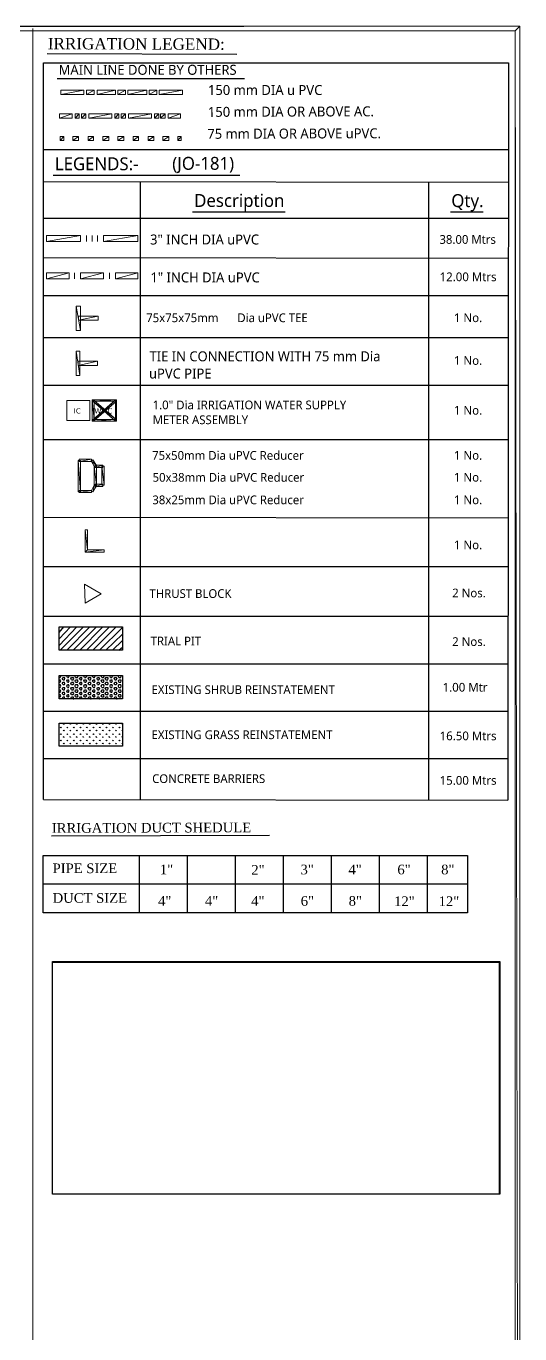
# Model space of a CAD drawing. Header units: inches. Extents: x 5 to 844, y 8 to 596.
# Drawn here: x 736.6 to 843.7, y 312.3 to 595.8 of the extents above; entities that cross this region are included whole.
import ezdxf

# ---------------------------------------------------------------- set-up
doc = ezdxf.new("R2010")
doc.units = ezdxf.units.IN
doc.header["$MEASUREMENT"] = 0
doc.layers.add('PDF_Geometry', color=7, linetype='Continuous', true_color=0x989898)
doc.layers.add('PDF_Images', color=7, linetype='Continuous')
doc.layers.add('PDF_Text', color=7, linetype='Continuous')
doc.styles.add('PDF Bookman Old Style', font='BOOKOS.TTF')
doc.styles.add('PDF Segoe UI', font='segoeui.ttf')
doc.styles.add('PDF Verdana', font='verdana.ttf')
picture_1 = doc.add_image_def('image3.png', size_in_pixel=(640, 333))

msp = doc.modelspace()

# ---------------------------------------------------------------- linework, layer by layer
at = {"layer": 'PDF_Geometry', "color": 7, "lineweight": 0}
for points in [[(843.66, 595.79), (6.31, 594.76), (5.16, 595.79), (843.66, 595.79)], [(842.63, 594.76), (843.66, 595.79), (6.31, 594.76), (842.63, 594.76)], [(843.66, 595.79), (842.63, 594.76)], [(843.44, 135.42), (842.63, 594.76), (843.66, 595.79), (843.66, 135.42)], [(843.44, 135.42), (842.63, 594.76), (842.63, 135.42)]]:
    msp.add_lwpolyline(points, dxfattribs=at)
at = {"layer": 'PDF_Geometry', "color": 7, "lineweight": 13}
msp.add_lwpolyline([(738.11, 135.42), (738.11, 595.27)], dxfattribs=at)
at = {"layer": 'PDF_Geometry', "color": 1, "lineweight": 25}
for points in [[(741.19, 589.87), (782.33, 589.74)], [(742.48, 563.51), (782.98, 563.51)], [(772.69, 555.54), (792.75, 555.54)], [(828.62, 555.54), (835.69, 555.54)], [(749.68, 486.63), (749.68, 486.63)]]:
    msp.add_lwpolyline(points, dxfattribs=at)
at = {"layer": 'PDF_Geometry', "color": 7, "lineweight": 25}
for points in [[(740.42, 428.14), (740.42, 587.81), (841.22, 587.81), (841.09, 428.01)], [(740.42, 428.14), (841.09, 428.01)], [(742.09, 420.29), (789.4, 420.42)], [(740.29, 416.05), (832.34, 416.05), (832.34, 403.58), (740.29, 403.58), (740.29, 416.05)], [(761.12, 416.05), (761.12, 403.58)], [(771.53, 416.05), (771.53, 403.58)], [(781.95, 416.05), (781.95, 403.58)], [(792.36, 416.05), (792.36, 403.58)], [(802.77, 416.05), (802.77, 403.58)], [(813.19, 416.05), (813.19, 403.58)], [(823.6, 416.05), (823.6, 403.58)], [(740.29, 409.88), (832.34, 409.88)], [(742.35, 342.64), (742.35, 392.91), (839.16, 392.91), (839.16, 342.64), (742.35, 342.64)]]:
    msp.add_lwpolyline(points, dxfattribs=at)
at = {"layer": 'PDF_Geometry', "color": 92, "lineweight": 25, "true_color": 0x00b800}
msp.add_lwpolyline([(743.38, 584.47), (784, 584.47)], dxfattribs=at)
at = {"layer": 'PDF_Geometry', "color": 3, "lineweight": 0}
for points in [[(744.15, 581.9), (744.15, 581), (749.16, 581.9), (744.15, 581.9)], [(744.15, 581), (749.16, 581.9), (749.16, 581), (744.15, 581)], [(749.68, 581.9), (749.68, 581), (751.35, 581.9), (749.68, 581.9)], [(749.68, 581), (751.35, 581.9), (751.35, 581), (749.68, 581)], [(751.99, 581.9), (751.99, 581), (755.98, 581.9), (751.99, 581.9)], [(751.99, 581), (755.98, 581.9), (755.98, 581), (751.99, 581)], [(756.49, 581.9), (756.49, 581), (758.16, 581.9), (756.49, 581.9)], [(756.49, 581), (758.16, 581.9), (758.16, 581), (756.49, 581)], [(758.68, 581.9), (758.68, 581), (762.79, 581.9), (758.68, 581.9)], [(758.68, 581), (762.79, 581.9), (762.79, 581), (758.68, 581)], [(763.3, 581.9), (763.3, 581), (764.98, 581.9), (763.3, 581.9)], [(763.3, 581), (764.98, 581.9), (764.98, 581), (763.3, 581)], [(765.49, 581.9), (765.49, 581), (770.5, 581.9), (765.49, 581.9)], [(765.49, 581), (770.5, 581.9), (770.5, 581), (765.49, 581)], [(770.5, 581.9), (770.5, 581)], [(743.89, 576.76), (743.89, 575.86), (746.59, 576.76), (743.89, 576.76)], [(743.89, 575.86), (746.59, 576.76), (746.59, 575.86), (743.89, 575.86)], [(747.23, 576.76), (747.23, 575.86), (748.13, 576.76), (747.23, 576.76)], [(747.23, 575.86), (748.13, 576.76), (748.13, 575.86), (747.23, 575.86)], [(748.65, 576.76), (748.65, 575.86), (749.55, 576.76), (748.65, 576.76)], [(748.65, 575.86), (749.55, 576.76), (749.55, 575.86), (748.65, 575.86)], [(750.19, 576.76), (750.19, 575.86), (755.21, 576.76), (750.19, 576.76)], [(750.19, 575.86), (755.21, 576.76), (755.21, 575.86), (750.19, 575.86)], [(755.85, 576.76), (755.85, 575.86), (756.75, 576.76), (755.85, 576.76)], [(755.85, 575.86), (756.75, 576.76), (756.75, 575.86), (755.85, 575.86)], [(757.26, 576.76), (757.26, 575.86), (758.16, 576.76), (757.26, 576.76)], [(757.26, 575.86), (758.16, 576.76), (758.16, 575.86), (757.26, 575.86)], [(758.8, 576.76), (758.8, 575.86), (763.82, 576.76), (758.8, 576.76)], [(758.8, 575.86), (763.82, 576.76), (763.82, 575.86), (758.8, 575.86)], [(764.46, 576.76), (764.46, 575.86), (765.36, 576.76), (764.46, 576.76)], [(764.46, 575.86), (765.36, 576.76), (765.36, 575.86), (764.46, 575.86)], [(765.75, 576.76), (765.75, 575.86), (766.78, 576.76), (765.75, 576.76)], [(765.75, 575.86), (766.78, 576.76), (766.78, 575.86), (765.75, 575.86)], [(767.42, 576.76), (767.42, 575.86), (770.12, 576.76), (767.42, 576.76)], [(767.42, 575.86), (770.12, 576.76), (770.12, 575.86), (767.42, 575.86)], [(770.12, 576.76), (770.12, 575.86)], [(744.02, 571.87), (744.02, 570.97), (744.79, 571.87), (744.02, 571.87)], [(744.02, 570.97), (744.79, 571.87), (744.79, 570.97), (744.02, 570.97)], [(746.72, 571.87), (746.72, 570.97), (748.01, 571.87), (746.72, 571.87)], [(746.72, 570.97), (748.01, 571.87), (748.01, 570.97), (746.72, 570.97)], [(750.06, 571.87), (750.06, 570.97), (751.22, 571.87), (750.06, 571.87)], [(750.06, 570.97), (751.22, 571.87), (751.22, 570.97), (750.06, 570.97)], [(753.28, 571.87), (753.28, 570.97), (754.56, 571.87), (753.28, 571.87)], [(753.28, 570.97), (754.56, 571.87), (754.56, 570.97), (753.28, 570.97)], [(756.49, 571.87), (756.49, 570.97), (757.78, 571.87), (756.49, 571.87)], [(756.49, 570.97), (757.78, 571.87), (757.78, 570.97), (756.49, 570.97)], [(759.83, 571.87), (759.83, 570.97), (760.99, 571.87), (759.83, 571.87)], [(759.83, 570.97), (760.99, 571.87), (760.99, 570.97), (759.83, 570.97)], [(763.05, 571.87), (763.05, 570.97), (764.33, 571.87), (763.05, 571.87)], [(763.05, 570.97), (764.33, 571.87), (764.33, 570.97), (763.05, 570.97)], [(766.26, 571.87), (766.26, 570.97), (767.55, 571.87), (766.26, 571.87)], [(766.26, 570.97), (767.55, 571.87), (767.55, 570.97), (766.26, 570.97)], [(769.48, 571.87), (769.48, 570.97), (770.25, 571.87), (769.48, 571.87)], [(769.48, 570.97), (770.25, 571.87), (770.25, 570.97), (769.48, 570.97)], [(770.25, 571.87), (770.25, 570.97)], [(748.26, 525.33), (747.49, 525.33), (748.26, 520.06), (748.26, 525.33)], [(747.49, 525.33), (748.26, 520.06), (747.49, 520.06), (747.49, 525.33)]]:
    msp.add_lwpolyline(points, dxfattribs=at)
at = {"layer": 'PDF_Geometry', "color": 253, "lineweight": 25, "true_color": 0xa0a0a0}
for points in [[(740.42, 569.04), (841.22, 569.04)], [(740.42, 562.1), (841.22, 561.97)], [(761.38, 561.97), (761.38, 428.14)], [(823.86, 561.97), (823.86, 428.14)], [(740.42, 554.13), (841.22, 554.13)], [(740.42, 545.64), (841.22, 545.52)], [(740.42, 537.42), (841.22, 537.42)], [(740.42, 528.29), (841.22, 528.29)], [(740.42, 518), (841.22, 518)], [(740.42, 506.17), (841.22, 506.17)], [(740.42, 489.33), (841.22, 489.2)], [(740.42, 478.66), (841.22, 478.66)], [(740.42, 467.86), (841.09, 467.86)], [(740.42, 457.58), (841.09, 457.58)], [(740.42, 447.29), (841.09, 447.29)], [(740.42, 437.01), (841.09, 437.01)]]:
    msp.add_lwpolyline(points, dxfattribs=at)
at = {"layer": 'PDF_Geometry', "color": 1, "lineweight": 0}
for points in [[(741.06, 550.4), (741.06, 549.12), (748.39, 550.4), (741.06, 550.4)], [(741.06, 549.12), (748.39, 550.4), (748.39, 549.12), (741.06, 549.12)], [(749.68, 550.4), (749.68, 549.12)], [(750.96, 550.4), (750.96, 549.12)], [(752.12, 550.4), (752.12, 549.12)], [(753.41, 550.4), (753.41, 549.12), (760.86, 550.4), (753.41, 550.4)], [(753.41, 549.12), (760.86, 550.4), (760.86, 549.12), (753.41, 549.12)], [(760.86, 550.4), (760.86, 549.12)], [(741.06, 542.3), (741.06, 541.02), (745.95, 542.3), (741.06, 542.3)], [(741.06, 541.02), (745.95, 542.3), (745.95, 541.02), (741.06, 541.02)], [(747.11, 542.3), (747.11, 541.02)], [(748.39, 542.3), (748.39, 541.02), (753.41, 542.3), (748.39, 542.3)], [(748.39, 541.02), (753.41, 542.3), (753.41, 541.02), (748.39, 541.02)], [(754.69, 542.3), (754.69, 541.02)], [(755.98, 542.3), (755.98, 541.02), (760.86, 542.3), (755.98, 542.3)], [(755.98, 541.02), (760.86, 542.3), (760.86, 541.02), (755.98, 541.02)], [(760.86, 542.3), (760.86, 541.02)], [(748.39, 535.1), (747.49, 535.1), (748.39, 529.83), (748.39, 535.1)], [(747.49, 535.1), (748.39, 529.83), (747.49, 529.83), (747.49, 535.1)], [(748.01, 532.92), (748.01, 532.02), (752.25, 532.92), (748.01, 532.92)], [(748.01, 532.02), (752.25, 532.92), (752.25, 532.02), (748.01, 532.02)], [(747.88, 523.15), (747.88, 522.25), (752.12, 523.15), (747.88, 523.15)], [(747.88, 522.25), (752.12, 523.15), (752.12, 522.25), (747.88, 522.25)], [(750.83, 501.42), (750.83, 501.93), (748.13, 501.42), (750.83, 501.42)], [(750.83, 501.93), (748.13, 501.42), (748.13, 501.93), (750.83, 501.93)], [(751.86, 500.52), (750.71, 501.55), (751.09, 501.8), (751.86, 500.52)], [(748.39, 501.67), (747.88, 501.67), (748.39, 494.86), (748.39, 501.67)], [(747.88, 501.67), (748.39, 494.86), (747.88, 494.86), (747.88, 501.67)], [(751.48, 500.26), (751.86, 500.52), (750.71, 501.55), (751.48, 500.26)], [(751.86, 500.39), (751.35, 500.39), (751.86, 496.28), (751.86, 500.39)], [(751.35, 500.39), (751.86, 496.28), (751.35, 496.28), (751.35, 500.39)], [(753.28, 500.13), (753.28, 500.65), (751.61, 500.13), (753.28, 500.13)], [(753.28, 500.65), (751.61, 500.13), (751.61, 500.65), (753.28, 500.65)], [(753.02, 496.28), (753.53, 496.28), (753.02, 500.39), (753.02, 496.28)], [(753.53, 496.28), (753.02, 500.39), (753.53, 500.39), (753.53, 496.28)], [(750.71, 494.99), (751.09, 494.86), (751.48, 496.4), (750.71, 494.99)], [(751.09, 494.86), (751.48, 496.4), (751.86, 496.15), (751.09, 494.86)], [(751.61, 496.53), (751.61, 496.02), (753.28, 496.53), (751.61, 496.53)], [(751.61, 496.02), (753.28, 496.53), (753.28, 496.02), (751.61, 496.02)], [(748.13, 495.12), (748.13, 494.73), (750.83, 495.12), (748.13, 495.12)], [(748.13, 494.73), (750.83, 495.12), (750.83, 494.73), (748.13, 494.73)], [(749.93, 486.63), (749.42, 486.63), (749.93, 482.26), (749.93, 486.63)], [(749.42, 486.63), (749.93, 482.26), (749.42, 481.75), (749.42, 486.63)], [(749.93, 482.26), (749.42, 481.75), (753.53, 482.26), (749.93, 482.26)], [(749.42, 481.75), (753.53, 482.26), (753.53, 481.75), (749.42, 481.75)]]:
    msp.add_lwpolyline(points, dxfattribs=at)
at = {"layer": 'PDF_Geometry', "color": 6, "lineweight": 0}
for points in [[(750.45, 514.66), (750.45, 510.29), (745.43, 510.29), (745.43, 514.66), (750.45, 514.66)], [(750.96, 514.79), (751.35, 514.53), (756.23, 514.79), (750.96, 514.79)], [(750.96, 510.16), (751.35, 510.55), (750.96, 514.79), (750.96, 510.16)], [(751.35, 510.55), (750.96, 514.79), (751.35, 514.53), (751.35, 510.55)], [(755.98, 514.79), (751.22, 510.16), (751.09, 510.42), (755.98, 514.79)], [(751.22, 514.79), (751.09, 514.53), (756.23, 510.42), (751.22, 514.79)], [(751.09, 514.53), (756.23, 510.42), (755.98, 510.16), (751.09, 514.53)], [(756.23, 514.53), (755.98, 514.79), (751.22, 510.16), (756.23, 514.53)], [(751.35, 514.53), (756.23, 514.79), (755.98, 514.53), (751.35, 514.53)], [(756.23, 514.79), (755.98, 514.53), (756.23, 510.16), (756.23, 514.79)], [(755.98, 514.53), (756.23, 510.16), (755.98, 510.55), (755.98, 514.53)], [(756.23, 510.16), (755.98, 510.55), (750.96, 510.16), (756.23, 510.16)], [(755.98, 510.55), (750.96, 510.16), (751.35, 510.55), (755.98, 510.55)]]:
    msp.add_lwpolyline(points, dxfattribs=at)
at = {"layer": 'PDF_Geometry', "color": 92, "lineweight": 0, "true_color": 0x00b800}
msp.add_lwpolyline([(752.89, 472.75), (749.42, 470.69), (749.29, 474.8), (752.89, 472.75)], dxfattribs=at)
at = {"layer": 'PDF_Geometry', "color": 6, "lineweight": 25}
for points in [[(743.76, 464.39), (744.79, 465.55)], [(743.76, 462.98), (746.21, 465.55)], [(743.76, 461.56), (747.62, 465.55)], [(743.76, 465.55), (757.52, 465.55), (757.52, 460.53), (743.76, 460.53), (743.76, 465.55)], [(744.02, 460.53), (749.03, 465.55)], [(745.43, 460.53), (750.45, 465.55)], [(746.85, 460.53), (751.86, 465.55)], [(748.26, 460.53), (753.28, 465.55)], [(749.68, 460.53), (754.69, 465.55)], [(751.09, 460.53), (756.11, 465.55)], [(752.51, 460.53), (757.52, 465.42)], [(753.92, 460.53), (757.52, 464.01)], [(755.33, 460.53), (757.52, 462.59)], [(756.75, 460.53), (757.52, 461.18)]]:
    msp.add_lwpolyline(points, dxfattribs=at)
at = {"layer": 'PDF_Geometry', "lineweight": 25}
for points in [[(743.76, 455.01), (757.52, 455.01), (757.52, 449.99), (743.76, 449.99), (743.76, 455.01)], [(743.76, 454.62), (744.02, 454.62)], [(743.76, 454.11), (744.02, 454.11)], [(743.76, 453.59), (744.02, 453.59)], [(744.02, 454.62), (744.15, 454.88)], [(744.15, 453.85), (744.02, 454.11)], [(744.02, 453.59), (744.15, 453.85)], [(744.15, 454.88), (744.15, 455.01)], [(744.41, 454.36), (744.66, 454.62)], [(744.66, 454.11), (744.41, 454.36)], [(744.41, 453.33), (744.66, 453.59)], [(744.66, 454.62), (744.92, 454.62)], [(744.66, 454.11), (744.92, 454.11)], [(744.66, 453.59), (744.92, 453.59)], [(745.05, 454.36), (744.92, 454.62)], [(744.92, 454.11), (745.05, 454.36)], [(745.05, 453.33), (744.92, 453.59)], [(745.43, 454.88), (745.43, 455.01)], [(745.56, 454.62), (745.43, 454.88)], [(745.43, 453.85), (745.56, 454.11)], [(745.56, 453.59), (745.43, 453.85)], [(745.56, 454.62), (745.82, 454.62)], [(745.56, 454.11), (745.82, 454.11)], [(745.56, 453.59), (745.82, 453.59)], [(745.82, 454.62), (745.95, 454.88)], [(745.95, 453.85), (745.82, 454.11)], [(745.82, 453.59), (745.95, 453.85)], [(745.95, 454.88), (745.95, 455.01)], [(746.33, 454.36), (746.46, 454.62)], [(746.46, 454.11), (746.33, 454.36)], [(746.33, 453.33), (746.46, 453.59)], [(746.46, 454.62), (746.85, 454.62)], [(746.46, 454.11), (746.85, 454.11)], [(746.46, 453.59), (746.85, 453.59)], [(746.98, 454.36), (746.85, 454.62)], [(746.85, 454.11), (746.98, 454.36)], [(746.98, 453.33), (746.85, 453.59)], [(747.23, 454.88), (747.23, 455.01)], [(747.36, 454.62), (747.23, 454.88)], [(747.23, 453.85), (747.36, 454.11)], [(747.36, 453.59), (747.23, 453.85)], [(747.36, 454.62), (747.75, 454.62)], [(747.36, 454.11), (747.75, 454.11)], [(747.36, 453.59), (747.75, 453.59)], [(747.75, 454.62), (747.88, 454.88)], [(747.88, 453.85), (747.75, 454.11)], [(747.75, 453.59), (747.88, 453.85)], [(747.88, 454.88), (747.88, 455.01)], [(748.13, 454.36), (748.39, 454.62)], [(748.39, 454.11), (748.13, 454.36)], [(748.13, 453.33), (748.39, 453.59)], [(748.39, 454.62), (748.65, 454.62)], [(748.39, 454.11), (748.65, 454.11)], [(748.39, 453.59), (748.65, 453.59)], [(748.78, 454.36), (748.65, 454.62)], [(748.65, 454.11), (748.78, 454.36)], [(748.78, 453.33), (748.65, 453.59)], [(749.16, 454.88), (749.16, 455.01)], [(749.29, 454.62), (749.16, 454.88)], [(749.16, 453.85), (749.29, 454.11)], [(749.29, 453.59), (749.16, 453.85)], [(749.29, 454.62), (749.55, 454.62)], [(749.29, 454.11), (749.55, 454.11)], [(749.29, 453.59), (749.55, 453.59)], [(749.55, 454.62), (749.81, 454.88)], [(749.81, 453.85), (749.55, 454.11)], [(749.55, 453.59), (749.81, 453.85)], [(749.81, 454.88), (749.68, 455.01)], [(750.06, 454.36), (750.19, 454.62)], [(750.19, 454.11), (750.06, 454.36)], [(750.06, 453.33), (750.19, 453.59)], [(750.19, 454.62), (750.58, 454.62)], [(750.19, 454.11), (750.58, 454.11)], [(750.19, 453.59), (750.58, 453.59)], [(750.71, 454.36), (750.58, 454.62)], [(750.58, 454.11), (750.71, 454.36)], [(750.71, 453.33), (750.58, 453.59)], [(750.96, 454.88), (751.09, 455.01)], [(751.22, 454.62), (750.96, 454.88)], [(750.96, 453.85), (751.22, 454.11)], [(751.22, 453.59), (750.96, 453.85)], [(751.22, 454.62), (751.48, 454.62)], [(751.22, 454.11), (751.48, 454.11)], [(751.22, 453.59), (751.48, 453.59)], [(751.48, 454.62), (751.61, 454.88)], [(751.61, 453.85), (751.48, 454.11)], [(751.48, 453.59), (751.61, 453.85)], [(751.61, 454.88), (751.61, 455.01)], [(751.99, 454.36), (752.12, 454.62)], [(752.12, 454.11), (751.99, 454.36)], [(751.99, 453.33), (752.12, 453.59)], [(752.12, 454.62), (752.38, 454.62)], [(752.12, 454.11), (752.38, 454.11)], [(752.12, 453.59), (752.38, 453.59)], [(752.63, 454.36), (752.38, 454.62)], [(752.38, 454.11), (752.63, 454.36)], [(752.63, 453.33), (752.38, 453.59)], [(752.89, 454.88), (752.89, 455.01)], [(753.02, 454.62), (752.89, 454.88)], [(752.89, 453.85), (753.02, 454.11)], [(753.02, 453.59), (752.89, 453.85)], [(753.02, 454.62), (753.41, 454.62)], [(753.02, 454.11), (753.41, 454.11)], [(753.02, 453.59), (753.41, 453.59)], [(753.41, 454.62), (753.53, 454.88)], [(753.53, 453.85), (753.41, 454.11)], [(753.41, 453.59), (753.53, 453.85)], [(753.53, 454.88), (753.53, 455.01)], [(753.79, 454.36), (753.92, 454.62)], [(753.92, 454.11), (753.79, 454.36)], [(753.79, 453.33), (753.92, 453.59)], [(753.92, 454.62), (754.31, 454.62)], [(753.92, 454.11), (754.31, 454.11)], [(753.92, 453.59), (754.31, 453.59)], [(754.43, 454.36), (754.31, 454.62)], [(754.31, 454.11), (754.43, 454.36)], [(754.43, 453.33), (754.31, 453.59)], [(754.82, 454.88), (754.82, 455.01)], [(754.95, 454.62), (754.82, 454.88)], [(754.82, 453.85), (754.95, 454.11)], [(754.95, 453.59), (754.82, 453.85)], [(754.95, 454.62), (755.21, 454.62)], [(754.95, 454.11), (755.21, 454.11)], [(754.95, 453.59), (755.21, 453.59)], [(755.21, 454.62), (755.33, 454.88)], [(755.33, 453.85), (755.21, 454.11)], [(755.21, 453.59), (755.33, 453.85)], [(755.33, 454.88), (755.33, 455.01)], [(755.72, 454.36), (755.85, 454.62)], [(755.85, 454.11), (755.72, 454.36)], [(755.72, 453.33), (755.85, 453.59)], [(755.85, 454.62), (756.11, 454.62)], [(755.85, 454.11), (756.11, 454.11)], [(755.85, 453.59), (756.11, 453.59)], [(756.36, 454.36), (756.11, 454.62)], [(756.11, 454.11), (756.36, 454.36)], [(756.36, 453.33), (756.11, 453.59)], [(756.62, 454.88), (756.62, 455.01)], [(756.75, 454.62), (756.62, 454.88)], [(756.62, 453.85), (756.75, 454.11)], [(756.75, 453.59), (756.62, 453.85)], [(756.75, 454.62), (757.13, 454.62)], [(756.75, 454.11), (757.13, 454.11)], [(756.75, 453.59), (757.13, 453.59)], [(757.13, 454.62), (757.26, 454.88)], [(757.26, 453.85), (757.13, 454.11)], [(757.13, 453.59), (757.26, 453.85)], [(757.26, 454.88), (757.26, 455.01)], [(743.76, 453.08), (744.02, 453.08)], [(743.76, 452.43), (744.02, 452.43)], [(743.76, 451.92), (744.02, 451.92)], [(743.76, 451.41), (744.02, 451.41)], [(743.76, 450.89), (744.02, 450.89)], [(744.15, 452.69), (744.02, 453.08)], [(744.02, 452.43), (744.15, 452.69)], [(744.15, 451.66), (744.02, 451.92)], [(744.02, 451.41), (744.15, 451.66)], [(744.15, 450.63), (744.02, 450.89)], [(744.66, 453.08), (744.41, 453.33)], [(744.41, 452.18), (744.66, 452.43)], [(744.66, 451.92), (744.41, 452.18)], [(744.41, 451.15), (744.66, 451.41)], [(744.66, 450.89), (744.41, 451.15)], [(744.66, 453.08), (744.92, 453.08)], [(744.66, 452.43), (744.92, 452.43)], [(744.66, 451.92), (744.92, 451.92)], [(744.66, 451.41), (744.92, 451.41)], [(744.66, 450.89), (744.92, 450.89)], [(744.92, 453.08), (745.05, 453.33)], [(745.05, 452.18), (744.92, 452.43)], [(744.92, 451.92), (745.05, 452.18)], [(745.05, 451.15), (744.92, 451.41)], [(744.92, 450.89), (745.05, 451.15)], [(745.43, 452.69), (745.56, 453.08)], [(745.56, 452.43), (745.43, 452.69)], [(745.43, 451.66), (745.56, 451.92)], [(745.56, 451.41), (745.43, 451.66)], [(745.43, 450.63), (745.56, 450.89)], [(745.56, 453.08), (745.82, 453.08)], [(745.56, 452.43), (745.82, 452.43)], [(745.56, 451.92), (745.82, 451.92)], [(745.56, 451.41), (745.82, 451.41)], [(745.56, 450.89), (745.82, 450.89)], [(745.95, 452.69), (745.82, 453.08)], [(745.82, 452.43), (745.95, 452.69)], [(745.95, 451.66), (745.82, 451.92)], [(745.82, 451.41), (745.95, 451.66)], [(745.95, 450.63), (745.82, 450.89)], [(746.46, 453.08), (746.33, 453.33)], [(746.33, 452.18), (746.46, 452.43)], [(746.46, 451.92), (746.33, 452.18)], [(746.33, 451.15), (746.46, 451.41)], [(746.46, 450.89), (746.33, 451.15)], [(746.46, 453.08), (746.85, 453.08)], [(746.46, 452.43), (746.85, 452.43)], [(746.46, 451.92), (746.85, 451.92)], [(746.46, 451.41), (746.85, 451.41)], [(746.46, 450.89), (746.85, 450.89)], [(746.85, 453.08), (746.98, 453.33)], [(746.98, 452.18), (746.85, 452.43)], [(746.85, 451.92), (746.98, 452.18)], [(746.98, 451.15), (746.85, 451.41)], [(746.85, 450.89), (746.98, 451.15)], [(747.23, 452.69), (747.36, 453.08)], [(747.36, 452.43), (747.23, 452.69)], [(747.23, 451.66), (747.36, 451.92)], [(747.36, 451.41), (747.23, 451.66)], [(747.23, 450.63), (747.36, 450.89)], [(747.36, 453.08), (747.75, 453.08)], [(747.36, 452.43), (747.75, 452.43)], [(747.36, 451.92), (747.75, 451.92)], [(747.36, 451.41), (747.75, 451.41)], [(747.36, 450.89), (747.75, 450.89)], [(747.88, 452.69), (747.75, 453.08)], [(747.75, 452.43), (747.88, 452.69)], [(747.88, 451.66), (747.75, 451.92)], [(747.75, 451.41), (747.88, 451.66)], [(747.88, 450.63), (747.75, 450.89)], [(748.39, 453.08), (748.13, 453.33)], [(748.13, 452.18), (748.39, 452.43)], [(748.39, 451.92), (748.13, 452.18)], [(748.13, 451.15), (748.39, 451.41)], [(748.39, 450.89), (748.13, 451.15)], [(748.39, 453.08), (748.65, 453.08)], [(748.39, 452.43), (748.65, 452.43)], [(748.39, 451.92), (748.65, 451.92)], [(748.39, 451.41), (748.65, 451.41)], [(748.39, 450.89), (748.65, 450.89)], [(748.65, 453.08), (748.78, 453.33)], [(748.78, 452.18), (748.65, 452.43)], [(748.65, 451.92), (748.78, 452.18)], [(748.78, 451.15), (748.65, 451.41)], [(748.65, 450.89), (748.78, 451.15)], [(749.16, 452.69), (749.29, 453.08)], [(749.29, 452.43), (749.16, 452.69)], [(749.16, 451.66), (749.29, 451.92)], [(749.29, 451.41), (749.16, 451.66)], [(749.16, 450.63), (749.29, 450.89)], [(749.29, 453.08), (749.55, 453.08)], [(749.29, 452.43), (749.55, 452.43)], [(749.29, 451.92), (749.55, 451.92)], [(749.29, 451.41), (749.55, 451.41)], [(749.29, 450.89), (749.55, 450.89)], [(749.81, 452.69), (749.55, 453.08)], [(749.55, 452.43), (749.81, 452.69)], [(749.81, 451.66), (749.55, 451.92)], [(749.55, 451.41), (749.81, 451.66)], [(749.81, 450.63), (749.55, 450.89)], [(750.19, 453.08), (750.06, 453.33)], [(750.06, 452.18), (750.19, 452.43)], [(750.19, 451.92), (750.06, 452.18)], [(750.06, 451.15), (750.19, 451.41)], [(750.19, 450.89), (750.06, 451.15)], [(750.19, 453.08), (750.58, 453.08)], [(750.19, 452.43), (750.58, 452.43)], [(750.19, 451.92), (750.58, 451.92)], [(750.19, 451.41), (750.58, 451.41)], [(750.19, 450.89), (750.58, 450.89)], [(750.58, 453.08), (750.71, 453.33)], [(750.71, 452.18), (750.58, 452.43)], [(750.58, 451.92), (750.71, 452.18)], [(750.71, 451.15), (750.58, 451.41)], [(750.58, 450.89), (750.71, 451.15)], [(750.96, 452.69), (751.22, 453.08)], [(751.22, 452.43), (750.96, 452.69)], [(750.96, 451.66), (751.22, 451.92)], [(751.22, 451.41), (750.96, 451.66)], [(750.96, 450.63), (751.22, 450.89)], [(751.22, 453.08), (751.48, 453.08)], [(751.22, 452.43), (751.48, 452.43)], [(751.22, 451.92), (751.48, 451.92)], [(751.22, 451.41), (751.48, 451.41)], [(751.22, 450.89), (751.48, 450.89)], [(751.61, 452.69), (751.48, 453.08)], [(751.48, 452.43), (751.61, 452.69)], [(751.61, 451.66), (751.48, 451.92)], [(751.48, 451.41), (751.61, 451.66)], [(751.61, 450.63), (751.48, 450.89)], [(752.12, 453.08), (751.99, 453.33)], [(751.99, 452.18), (752.12, 452.43)], [(752.12, 451.92), (751.99, 452.18)], [(751.99, 451.15), (752.12, 451.41)], [(752.12, 450.89), (751.99, 451.15)], [(752.12, 453.08), (752.38, 453.08)], [(752.12, 452.43), (752.38, 452.43)], [(752.12, 451.92), (752.38, 451.92)], [(752.12, 451.41), (752.38, 451.41)], [(752.12, 450.89), (752.38, 450.89)], [(752.38, 453.08), (752.63, 453.33)], [(752.63, 452.18), (752.38, 452.43)], [(752.38, 451.92), (752.63, 452.18)], [(752.63, 451.15), (752.38, 451.41)], [(752.38, 450.89), (752.63, 451.15)], [(752.89, 452.69), (753.02, 453.08)], [(753.02, 452.43), (752.89, 452.69)], [(752.89, 451.66), (753.02, 451.92)], [(753.02, 451.41), (752.89, 451.66)], [(752.89, 450.63), (753.02, 450.89)], [(753.02, 453.08), (753.41, 453.08)], [(753.02, 452.43), (753.41, 452.43)], [(753.02, 451.92), (753.41, 451.92)], [(753.02, 451.41), (753.41, 451.41)], [(753.02, 450.89), (753.41, 450.89)], [(753.53, 452.69), (753.41, 453.08)], [(753.41, 452.43), (753.53, 452.69)], [(753.53, 451.66), (753.41, 451.92)], [(753.41, 451.41), (753.53, 451.66)], [(753.53, 450.63), (753.41, 450.89)], [(753.92, 453.08), (753.79, 453.33)], [(753.79, 452.18), (753.92, 452.43)], [(753.92, 451.92), (753.79, 452.18)], [(753.79, 451.15), (753.92, 451.41)], [(753.92, 450.89), (753.79, 451.15)], [(753.92, 453.08), (754.31, 453.08)], [(753.92, 452.43), (754.31, 452.43)], [(753.92, 451.92), (754.31, 451.92)], [(753.92, 451.41), (754.31, 451.41)], [(753.92, 450.89), (754.31, 450.89)], [(754.31, 453.08), (754.43, 453.33)], [(754.43, 452.18), (754.31, 452.43)], [(754.31, 451.92), (754.43, 452.18)], [(754.43, 451.15), (754.31, 451.41)], [(754.31, 450.89), (754.43, 451.15)], [(754.82, 452.69), (754.95, 453.08)], [(754.95, 452.43), (754.82, 452.69)], [(754.82, 451.66), (754.95, 451.92)], [(754.95, 451.41), (754.82, 451.66)], [(754.82, 450.63), (754.95, 450.89)], [(754.95, 453.08), (755.21, 453.08)], [(754.95, 452.43), (755.21, 452.43)], [(754.95, 451.92), (755.21, 451.92)], [(754.95, 451.41), (755.21, 451.41)], [(754.95, 450.89), (755.21, 450.89)], [(755.33, 452.69), (755.21, 453.08)], [(755.21, 452.43), (755.33, 452.69)], [(755.33, 451.66), (755.21, 451.92)], [(755.21, 451.41), (755.33, 451.66)], [(755.33, 450.63), (755.21, 450.89)], [(755.85, 453.08), (755.72, 453.33)], [(755.72, 452.18), (755.85, 452.43)], [(755.85, 451.92), (755.72, 452.18)], [(755.72, 451.15), (755.85, 451.41)], [(755.85, 450.89), (755.72, 451.15)], [(755.85, 453.08), (756.11, 453.08)], [(755.85, 452.43), (756.11, 452.43)], [(755.85, 451.92), (756.11, 451.92)], [(755.85, 451.41), (756.11, 451.41)], [(755.85, 450.89), (756.11, 450.89)], [(756.11, 453.08), (756.36, 453.33)], [(756.36, 452.18), (756.11, 452.43)], [(756.11, 451.92), (756.36, 452.18)], [(756.36, 451.15), (756.11, 451.41)], [(756.11, 450.89), (756.36, 451.15)], [(756.62, 452.69), (756.75, 453.08)], [(756.75, 452.43), (756.62, 452.69)], [(756.62, 451.66), (756.75, 451.92)], [(756.75, 451.41), (756.62, 451.66)], [(756.62, 450.63), (756.75, 450.89)], [(756.75, 453.08), (757.13, 453.08)], [(756.75, 452.43), (757.13, 452.43)], [(756.75, 451.92), (757.13, 451.92)], [(756.75, 451.41), (757.13, 451.41)], [(756.75, 450.89), (757.13, 450.89)], [(757.26, 452.69), (757.13, 453.08)], [(757.13, 452.43), (757.26, 452.69)], [(757.26, 451.66), (757.13, 451.92)], [(757.13, 451.41), (757.26, 451.66)], [(757.26, 450.63), (757.13, 450.89)], [(743.76, 450.38), (744.02, 450.38)], [(744.02, 450.38), (744.15, 450.63)], [(744.41, 449.99), (744.66, 450.38)], [(744.53, 449.99), (744.41, 449.99)], [(744.66, 450.38), (744.92, 450.38)], [(745.05, 449.99), (744.92, 450.38)], [(745.05, 449.99), (745.05, 449.99)], [(745.56, 450.38), (745.43, 450.63)], [(745.56, 450.38), (745.82, 450.38)], [(745.82, 450.38), (745.95, 450.63)], [(746.33, 449.99), (746.46, 450.38)], [(746.33, 449.99), (746.33, 449.99)], [(746.46, 450.38), (746.85, 450.38)], [(746.98, 449.99), (746.85, 450.38)], [(746.85, 449.99), (746.98, 449.99)], [(747.36, 450.38), (747.23, 450.63)], [(747.36, 450.38), (747.75, 450.38)], [(747.75, 450.38), (747.88, 450.63)], [(748.13, 449.99), (748.39, 450.38)], [(748.26, 449.99), (748.13, 449.99)], [(748.39, 450.38), (748.65, 450.38)], [(748.78, 449.99), (748.65, 450.38)], [(748.78, 449.99), (748.78, 449.99)], [(749.29, 450.38), (749.16, 450.63)], [(749.29, 450.38), (749.55, 450.38)], [(749.55, 450.38), (749.81, 450.63)], [(750.06, 449.99), (750.19, 450.38)], [(750.19, 449.99), (750.06, 449.99)], [(750.19, 450.38), (750.58, 450.38)], [(750.71, 449.99), (750.58, 450.38)], [(750.58, 449.99), (750.71, 449.99)], [(751.22, 450.38), (750.96, 450.63)], [(751.22, 450.38), (751.48, 450.38)], [(751.48, 450.38), (751.61, 450.63)], [(751.99, 449.99), (752.12, 450.38)], [(751.99, 449.99), (751.99, 449.99)], [(752.12, 450.38), (752.38, 450.38)], [(752.63, 449.99), (752.38, 450.38)], [(752.51, 449.99), (752.63, 449.99)], [(753.02, 450.38), (752.89, 450.63)], [(753.02, 450.38), (753.41, 450.38)], [(753.41, 450.38), (753.53, 450.63)], [(753.79, 449.99), (753.92, 450.38)], [(753.92, 449.99), (753.79, 449.99)], [(753.92, 450.38), (754.31, 450.38)], [(754.43, 449.99), (754.31, 450.38)], [(754.43, 449.99), (754.43, 449.99)], [(754.95, 450.38), (754.82, 450.63)], [(754.95, 450.38), (755.21, 450.38)], [(755.21, 450.38), (755.33, 450.63)], [(755.72, 449.99), (755.85, 450.38)], [(755.72, 449.99), (755.72, 449.99)], [(755.85, 450.38), (756.11, 450.38)], [(756.36, 449.99), (756.11, 450.38)], [(756.23, 449.99), (756.36, 449.99)], [(756.75, 450.38), (756.62, 450.63)], [(756.75, 450.38), (757.13, 450.38)], [(757.13, 450.38), (757.26, 450.63)], [(743.76, 444.72), (757.52, 444.72), (757.52, 439.71), (743.76, 439.71), (743.76, 444.72)], [(744.15, 443.69), (744.02, 443.82)], [(744.15, 442.28), (744.02, 442.41)], [(744.15, 443.69), (744.15, 443.82)], [(744.15, 443.69), (744.28, 443.82)], [(744.15, 442.28), (744.15, 442.41)], [(744.15, 442.28), (744.28, 442.41)], [(744.79, 444.46), (744.66, 444.59)], [(744.79, 443.05), (744.66, 443.18)], [(744.79, 444.46), (744.79, 444.59)], [(744.79, 444.46), (744.92, 444.59)], [(744.79, 443.05), (744.79, 443.18)], [(744.79, 443.05), (744.92, 443.18)], [(745.56, 443.69), (745.43, 443.82)], [(745.56, 442.28), (745.43, 442.41)], [(745.56, 443.69), (745.56, 443.82)], [(745.56, 443.69), (745.69, 443.82)], [(745.56, 442.28), (745.56, 442.41)], [(745.56, 442.28), (745.69, 442.41)], [(746.21, 444.46), (746.08, 444.59)], [(746.21, 443.05), (746.08, 443.18)], [(746.21, 444.46), (746.21, 444.59)], [(746.21, 444.46), (746.33, 444.59)], [(746.21, 443.05), (746.21, 443.18)], [(746.21, 443.05), (746.33, 443.18)], [(746.98, 443.69), (746.85, 443.82)], [(746.98, 442.28), (746.85, 442.41)], [(746.98, 443.69), (746.98, 443.82)], [(746.98, 443.69), (747.11, 443.82)], [(746.98, 442.28), (746.98, 442.41)], [(746.98, 442.28), (747.11, 442.41)], [(747.62, 444.46), (747.49, 444.59)], [(747.62, 443.05), (747.49, 443.18)], [(747.62, 444.46), (747.62, 444.59)], [(747.62, 444.46), (747.75, 444.59)], [(747.62, 443.05), (747.62, 443.18)], [(747.62, 443.05), (747.75, 443.18)], [(748.39, 443.69), (748.26, 443.82)], [(748.39, 442.28), (748.26, 442.41)], [(748.39, 443.69), (748.39, 443.82)], [(748.39, 443.69), (748.52, 443.82)], [(748.39, 442.28), (748.39, 442.41)], [(748.39, 442.28), (748.52, 442.41)], [(749.03, 444.46), (748.91, 444.59)], [(749.03, 443.05), (748.91, 443.18)], [(749.03, 444.46), (749.03, 444.59)], [(749.03, 444.46), (749.16, 444.59)], [(749.03, 443.05), (749.03, 443.18)], [(749.03, 443.05), (749.16, 443.18)], [(749.81, 443.69), (749.68, 443.82)], [(749.81, 442.28), (749.68, 442.41)], [(749.81, 443.69), (749.81, 443.82)], [(749.81, 443.69), (749.93, 443.82)], [(749.81, 442.28), (749.81, 442.41)], [(749.81, 442.28), (749.93, 442.41)], [(750.45, 444.46), (750.32, 444.59)], [(750.45, 443.05), (750.32, 443.18)], [(750.45, 444.46), (750.45, 444.59)], [(750.45, 444.46), (750.58, 444.59)], [(750.45, 443.05), (750.45, 443.18)], [(750.45, 443.05), (750.58, 443.18)], [(751.22, 443.69), (751.09, 443.82)], [(751.22, 442.28), (751.09, 442.41)], [(751.22, 443.69), (751.22, 443.82)], [(751.22, 443.69), (751.35, 443.82)], [(751.22, 442.28), (751.22, 442.41)], [(751.22, 442.28), (751.35, 442.41)], [(751.86, 444.46), (751.73, 444.59)], [(751.86, 443.05), (751.73, 443.18)], [(751.86, 444.46), (751.86, 444.59)], [(751.86, 444.46), (751.99, 444.59)], [(751.86, 443.05), (751.86, 443.18)], [(751.86, 443.05), (751.99, 443.18)], [(752.63, 443.69), (752.51, 443.82)], [(752.63, 442.28), (752.51, 442.41)], [(752.63, 443.69), (752.63, 443.82)], [(752.63, 443.69), (752.76, 443.82)], [(752.63, 442.28), (752.63, 442.41)], [(752.63, 442.28), (752.76, 442.41)], [(753.28, 444.46), (753.15, 444.59)], [(753.28, 443.05), (753.15, 443.18)], [(753.28, 444.46), (753.28, 444.59)], [(753.28, 444.46), (753.41, 444.59)], [(753.28, 443.05), (753.28, 443.18)], [(753.28, 443.05), (753.41, 443.18)], [(754.05, 443.69), (753.92, 443.82)], [(754.05, 442.28), (753.92, 442.41)], [(754.05, 443.69), (754.05, 443.82)], [(754.05, 443.69), (754.18, 443.82)], [(754.05, 442.28), (754.05, 442.41)], [(754.05, 442.28), (754.18, 442.41)], [(754.69, 444.46), (754.56, 444.59)], [(754.69, 443.05), (754.56, 443.18)], [(754.69, 444.46), (754.69, 444.59)], [(754.69, 444.46), (754.82, 444.59)], [(754.69, 443.05), (754.69, 443.18)], [(754.69, 443.05), (754.82, 443.18)], [(755.46, 443.69), (755.33, 443.82)], [(755.46, 442.28), (755.33, 442.41)], [(755.46, 443.69), (755.46, 443.82)], [(755.46, 443.69), (755.59, 443.82)], [(755.46, 442.28), (755.46, 442.41)], [(755.46, 442.28), (755.59, 442.41)], [(756.11, 444.46), (755.98, 444.59)], [(756.11, 443.05), (755.98, 443.18)], [(756.11, 444.46), (756.11, 444.59)], [(756.11, 444.46), (756.23, 444.59)], [(756.11, 443.05), (756.11, 443.18)], [(756.11, 443.05), (756.23, 443.18)], [(756.88, 443.69), (756.75, 443.82)], [(756.88, 442.28), (756.75, 442.41)], [(756.88, 443.69), (756.88, 443.82)], [(756.88, 443.69), (757.01, 443.82)], [(756.88, 442.28), (756.88, 442.41)], [(756.88, 442.28), (757.01, 442.41)], [(757.52, 444.46), (757.39, 444.59)], [(757.52, 443.05), (757.39, 443.18)], [(744.15, 440.86), (744.02, 440.99)], [(744.15, 440.86), (744.15, 440.99)], [(744.15, 440.86), (744.28, 440.99)], [(744.79, 441.64), (744.66, 441.76)], [(744.79, 440.22), (744.66, 440.35)], [(744.79, 441.64), (744.79, 441.76)], [(744.79, 441.64), (744.92, 441.76)], [(744.79, 440.22), (744.79, 440.35)], [(744.79, 440.22), (744.92, 440.35)], [(745.56, 440.86), (745.43, 440.99)], [(745.56, 440.86), (745.56, 440.99)], [(745.56, 440.86), (745.69, 440.99)], [(746.21, 441.64), (746.08, 441.76)], [(746.21, 440.22), (746.08, 440.35)], [(746.21, 441.64), (746.21, 441.76)], [(746.21, 441.64), (746.33, 441.76)], [(746.21, 440.22), (746.21, 440.35)], [(746.21, 440.22), (746.33, 440.35)], [(746.98, 440.86), (746.85, 440.99)], [(746.98, 440.86), (746.98, 440.99)], [(746.98, 440.86), (747.11, 440.99)], [(747.62, 441.64), (747.49, 441.76)], [(747.62, 440.22), (747.49, 440.35)], [(747.62, 441.64), (747.62, 441.76)], [(747.62, 441.64), (747.75, 441.76)], [(747.62, 440.22), (747.62, 440.35)], [(747.62, 440.22), (747.75, 440.35)], [(748.39, 440.86), (748.26, 440.99)], [(748.39, 440.86), (748.39, 440.99)], [(748.39, 440.86), (748.52, 440.99)], [(749.03, 441.64), (748.91, 441.76)], [(749.03, 440.22), (748.91, 440.35)], [(749.03, 441.64), (749.03, 441.76)], [(749.03, 441.64), (749.16, 441.76)], [(749.03, 440.22), (749.03, 440.35)], [(749.03, 440.22), (749.16, 440.35)], [(749.81, 440.86), (749.68, 440.99)], [(749.81, 440.86), (749.81, 440.99)], [(749.81, 440.86), (749.93, 440.99)], [(750.45, 441.64), (750.32, 441.76)], [(750.45, 440.22), (750.32, 440.35)], [(750.45, 441.64), (750.45, 441.76)], [(750.45, 441.64), (750.58, 441.76)], [(750.45, 440.22), (750.45, 440.35)], [(750.45, 440.22), (750.58, 440.35)], [(751.22, 440.86), (751.09, 440.99)], [(751.22, 440.86), (751.22, 440.99)], [(751.22, 440.86), (751.35, 440.99)], [(751.86, 441.64), (751.73, 441.76)], [(751.86, 440.22), (751.73, 440.35)], [(751.86, 441.64), (751.86, 441.76)], [(751.86, 441.64), (751.99, 441.76)], [(751.86, 440.22), (751.86, 440.35)], [(751.86, 440.22), (751.99, 440.35)], [(752.63, 440.86), (752.51, 440.99)], [(752.63, 440.86), (752.63, 440.99)], [(752.63, 440.86), (752.76, 440.99)], [(753.28, 441.64), (753.15, 441.76)], [(753.28, 440.22), (753.15, 440.35)], [(753.28, 441.64), (753.28, 441.76)], [(753.28, 441.64), (753.41, 441.76)], [(753.28, 440.22), (753.28, 440.35)], [(753.28, 440.22), (753.41, 440.35)], [(754.05, 440.86), (753.92, 440.99)], [(754.05, 440.86), (754.05, 440.99)], [(754.05, 440.86), (754.18, 440.99)], [(754.69, 441.64), (754.56, 441.76)], [(754.69, 440.22), (754.56, 440.35)], [(754.69, 441.64), (754.69, 441.76)], [(754.69, 441.64), (754.82, 441.76)], [(754.69, 440.22), (754.69, 440.35)], [(754.69, 440.22), (754.82, 440.35)], [(755.46, 440.86), (755.33, 440.99)], [(755.46, 440.86), (755.46, 440.99)], [(755.46, 440.86), (755.59, 440.99)], [(756.11, 441.64), (755.98, 441.76)], [(756.11, 440.22), (755.98, 440.35)], [(756.11, 441.64), (756.11, 441.76)], [(756.11, 441.64), (756.23, 441.76)], [(756.11, 440.22), (756.11, 440.35)], [(756.11, 440.22), (756.23, 440.35)], [(756.88, 440.86), (756.75, 440.99)], [(756.88, 440.86), (756.88, 440.99)], [(756.88, 440.86), (757.01, 440.99)], [(757.52, 441.64), (757.39, 441.76)], [(757.52, 440.22), (757.39, 440.35)]]:
    msp.add_lwpolyline(points, dxfattribs=at)

# ---------------------------------------------------------------- texts
at = {"layer": 'PDF_Text', "color": 1, "insert": (741.33, 590.73), "char_height": 2.452, "attachment_point": 7, "rotation": 359.809, "style": 'PDF Bookman Old Style'}
msp.add_mtext('\\W0.999691;IRRIGATION LEGEND:', dxfattribs=at)
at = {"layer": 'PDF_Text', "color": 92, "true_color": 0x00b800, "char_height": 2.1605, "attachment_point": 7, "style": 'PDF Segoe UI'}
for s, insert in [('\\W1.000315;MAIN LINE DONE BY OTHERS', (743.66, 585.21)), ('\\W1.003542;150 mm DIA u PVC', (776.03, 580.83))]:
    msp.add_mtext(s, dxfattribs=dict(at, insert=insert))
at = {"layer": 'PDF_Text', "color": 92, "true_color": 0x00b800, "char_height": 2.1605, "attachment_point": 7, "rotation": 0.191, "style": 'PDF Segoe UI'}
for s, insert in [('\\W1.002470;150 mm DIA OR ABOVE AC.', (776.03, 576.08)), ('\\W1.000490;75 mm DIA OR ABOVE uPVC.', (775.91, 571.32))]:
    msp.add_mtext(s, dxfattribs=dict(at, insert=insert))
at = {"layer": 'PDF_Text', "color": 1, "attachment_point": 7, "style": 'PDF Segoe UI'}
for s, insert, char_height in [('\\W1.000224;LEGENDS:-', (742.84, 564.5), 2.7906), ('\\W1.000024;(JO-181)', (768.3, 563.91), 2.7906), ('\\W0.999988;Description', (773.06, 555.66), 2.7906), ('\\W1.000408;Qty.', (828.8, 555.63), 2.7906), ('\\W0.999595;3" INCH DIA uPVC', (763.5, 548.43), 2.1605), ('\\W1.003769;1" INCH DIA uPVC', (763.56, 540.21), 2.1605)]:
    msp.add_mtext(s, dxfattribs=dict(at, insert=insert, char_height=char_height))
at = {"layer": 'PDF_Text', "attachment_point": 7}
for s, insert, char_height, style in [('\\W0.999339;38.00 Mtrs', (826.22, 548.57), 1.8904, 'PDF Segoe UI'), ('\\W1.006672;12.00 Mtrs', (826.27, 540.47), 1.8904, 'PDF Segoe UI'), ('\\W1.000872;75x75x75mm', (762.65, 531.6), 1.8904, 'PDF Segoe UI'), ('\\W1.000171;Dia uPVC TEE', (782.42, 531.6), 1.8904, 'PDF Segoe UI'), ('\\W1.013512;1 No.', (829.35, 531.6), 1.8904, 'PDF Segoe UI'), ('\\W1.000152;TIE IN CONNECTION WITH 75 mm Dia', (763.37, 523.11), 2.1605, 'PDF Segoe UI'), ('\\W0.999920;uPVC PIPE', (763.26, 519.38), 2.1605, 'PDF Segoe UI'), ('\\W1.013512;1 No.', (829.35, 522.34), 1.8904, 'PDF Segoe UI'), ('\\W1.001888;1.0" Dia IRRIGATION WATER SUPPLY', (764.04, 512.7), 1.8904, 'PDF Segoe UI'), ('\\W1.013512;1 No.', (829.35, 511.54), 1.8904, 'PDF Segoe UI'), ('\\W1.000224;METER ASSEMBLY', (764.07, 509.49), 1.8904, 'PDF Segoe UI'), ('\\W1.000456;75x50mm Dia uPVC Reducer', (763.93, 501.77), 1.8904, 'PDF Segoe UI'), ('\\W1.013512;1 No.', (829.35, 501.77), 1.8904, 'PDF Segoe UI'), ('\\W0.999987;50x38mm Dia uPVC Reducer', (764.04, 497.01), 1.8904, 'PDF Segoe UI'), ('\\W1.013512;1 No.', (829.35, 497.02), 1.8904, 'PDF Segoe UI'), ('\\W0.999708;38x25mm Dia uPVC Reducer', (763.99, 492.13), 1.8904, 'PDF Segoe UI'), ('\\W1.013512;1 No.', (829.35, 492.13), 1.8904, 'PDF Segoe UI'), ('\\W1.013512;1 No.', (829.35, 482.36), 1.8904, 'PDF Segoe UI'), ('\\W1.000099;THRUST BLOCK', (763.36, 471.82), 1.8904, 'PDF Segoe UI'), ('\\W1.002401;2 Nos.', (829, 471.94), 1.8904, 'PDF Segoe UI'), ('\\W1.000342;TRIAL PIT', (763.62, 461.56), 1.8904, 'PDF Segoe UI'), ('\\W1.002401;2 Nos.', (829, 461.4), 1.8904, 'PDF Segoe UI'), ('\\W1.000180;EXISTING SHRUB REINSTATEMENT', (763.81, 450.99), 1.8904, 'PDF Segoe UI'), ('\\W1.008270;1.00 Mtr', (826.91, 451.5), 1.8904, 'PDF Segoe UI'), ('\\W1.000170;EXISTING GRASS REINSTATEMENT', (763.81, 441.22), 1.8904, 'PDF Segoe UI'), ('\\W1.006672;16.50 Mtrs', (826.27, 440.96), 1.8904, 'PDF Segoe UI'), ('\\W1.000244;CONCRETE BARRIERS', (763.94, 431.7), 1.8904, 'PDF Segoe UI'), ('\\W1.006672;15.00 Mtrs', (826.27, 431.32), 1.8904, 'PDF Segoe UI'), ('\\W0.999411;PIPE SIZE', (742.36, 412.16), 2.1017, 'PDF Bookman Old Style'), ('\\W0.999215;1"', (765.62, 411.94), 2.1017, 'PDF Bookman Old Style'), ('\\W0.999220;2"', (785.44, 411.86), 2.1017, 'PDF Bookman Old Style'), ('\\W0.999336;3"', (796.11, 411.9), 2.1017, 'PDF Bookman Old Style'), ('\\W0.999361;4"', (806.5, 411.94), 2.1017, 'PDF Bookman Old Style'), ('\\W0.999390;6"', (817.11, 411.9), 2.1017, 'PDF Bookman Old Style'), ('\\W0.998972;8"', (826.6, 411.9), 2.1017, 'PDF Bookman Old Style'), ('\\W0.999854;DUCT SIZE', (742.37, 405.73), 2.1017, 'PDF Bookman Old Style'), ('\\W0.999361;4"', (765.23, 405.12), 2.1017, 'PDF Bookman Old Style'), ('\\W0.999361;4"', (775.39, 405.12), 2.1017, 'PDF Bookman Old Style'), ('\\W0.999361;4"', (785.42, 405.12), 2.1017, 'PDF Bookman Old Style'), ('\\W0.999390;6"', (796.16, 405.09), 2.1017, 'PDF Bookman Old Style'), ('\\W0.998972;8"', (806.55, 405.09), 2.1017, 'PDF Bookman Old Style'), ('\\W0.999228;12"', (816.4, 405.05), 2.1017, 'PDF Bookman Old Style'), ('\\W0.999228;12"', (826.05, 405.05), 2.1017, 'PDF Bookman Old Style')]:
    msp.add_mtext(s, dxfattribs=dict(at, insert=insert, char_height=char_height, style=style))
at = {"layer": 'PDF_Text', "color": 6, "char_height": 1.1217, "attachment_point": 7, "style": 'PDF Verdana'}
for s, insert in [('\\W1.000497;IC', (746.95, 511.81)), ('\\W1.000485;WMC', (751.42, 511.81))]:
    msp.add_mtext(s, dxfattribs=dict(at, insert=insert))
at = {"layer": 'PDF_Text', "insert": (742.21, 420.9), "char_height": 2.1017, "attachment_point": 7, "rotation": 0.1592, "style": 'PDF Bookman Old Style'}
msp.add_mtext('\\W0.999828;IRRIGATION DUCT SHEDULE', dxfattribs=at)

# ---------------------------------------------------------------- pictures from other files: only their frames are drawn
at = {"layer": 'PDF_Images'}
image = msp.add_image(picture_1, insert=(742.35, 342.64), size_in_units=(96.94, 50.4), dxfattribs=at)
image.dxf.flags = 15

doc.saveas('drawing.dxf')
